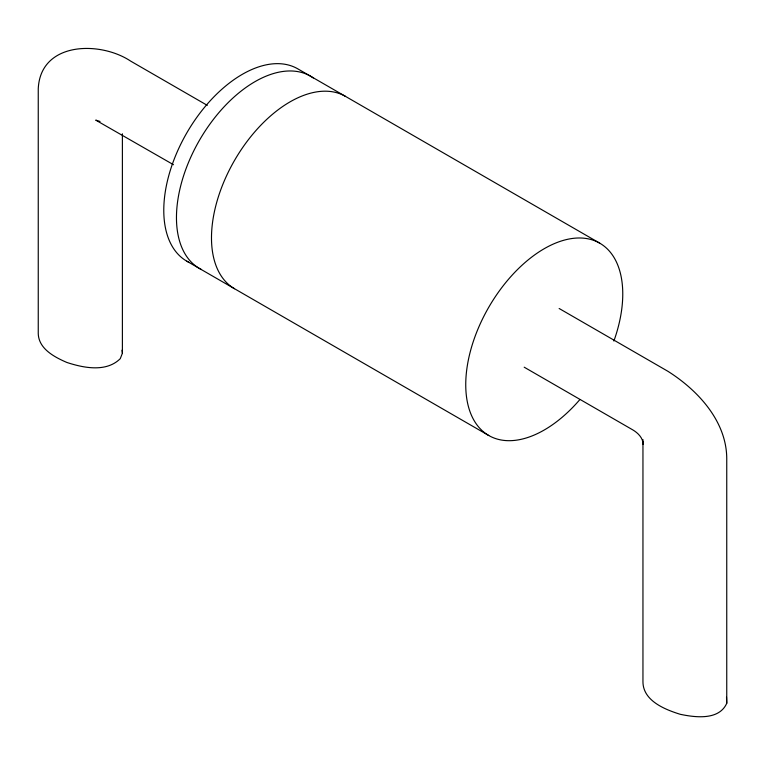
<?xml version="1.0" encoding="UTF-8"?>
<svg xmlns="http://www.w3.org/2000/svg" width="765" height="765" viewBox="0 0 765 765"><rect width="100%" height="100%" fill="white"/><g stroke="black" fill="none" stroke-linecap="round" stroke-linejoin="round"><path stroke-width="1.15" d="M122.39 133.798L122.39 353.239L120.268 358.67C106.287 372.536 83.662 367.965 66.861 362.457C54.564 357.15 38.738 348.897 38.25 333.683L38.25 88.826C40.363 41.482 100.215 40.755 130.719 61.152L207.296 105.36M559.148 308.496L667.807 371.235C697.756 390.14 726.492 421.008 726.75 458.417L726.75 703.293C719.081 720.496 695.375 717.494 680.219 714.29C664.814 709.518 642.906 700.711 642.954 681.672L642.954 439.588M100.043 121.472L95.73 120.124L173.492 164.714M599.77 243.184L297.805 68.85A111.03 64.107 -60 0 0 185.819 134.621A111.03 64.107 -60 0 0 188.735 262.213M524.188 367.19L632.808 429.901C637.962 432.923 642.973 437.953 643.183 444.264L643.088 441.921M186.775 261.161L488.739 435.495M122.017 350.188L122.39 353.239M726.52 697.278L726.75 703.293M201.415 269.529A111.03 64.107 -60 0 1 199.942 139.431A111.03 64.107 -60 0 1 313.306 77.963M234.482 288.701A111.03 64.107 -60 0 1 234.482 160.497A111.03 64.107 -60 0 1 345.512 96.39M579.765 399.693A111.03 64.107 -60 0 1 466.66 397.934A111.03 64.107 -60 0 1 557.054 242.505A111.03 64.107 -60 0 1 613.884 341.018"/></g></svg>
